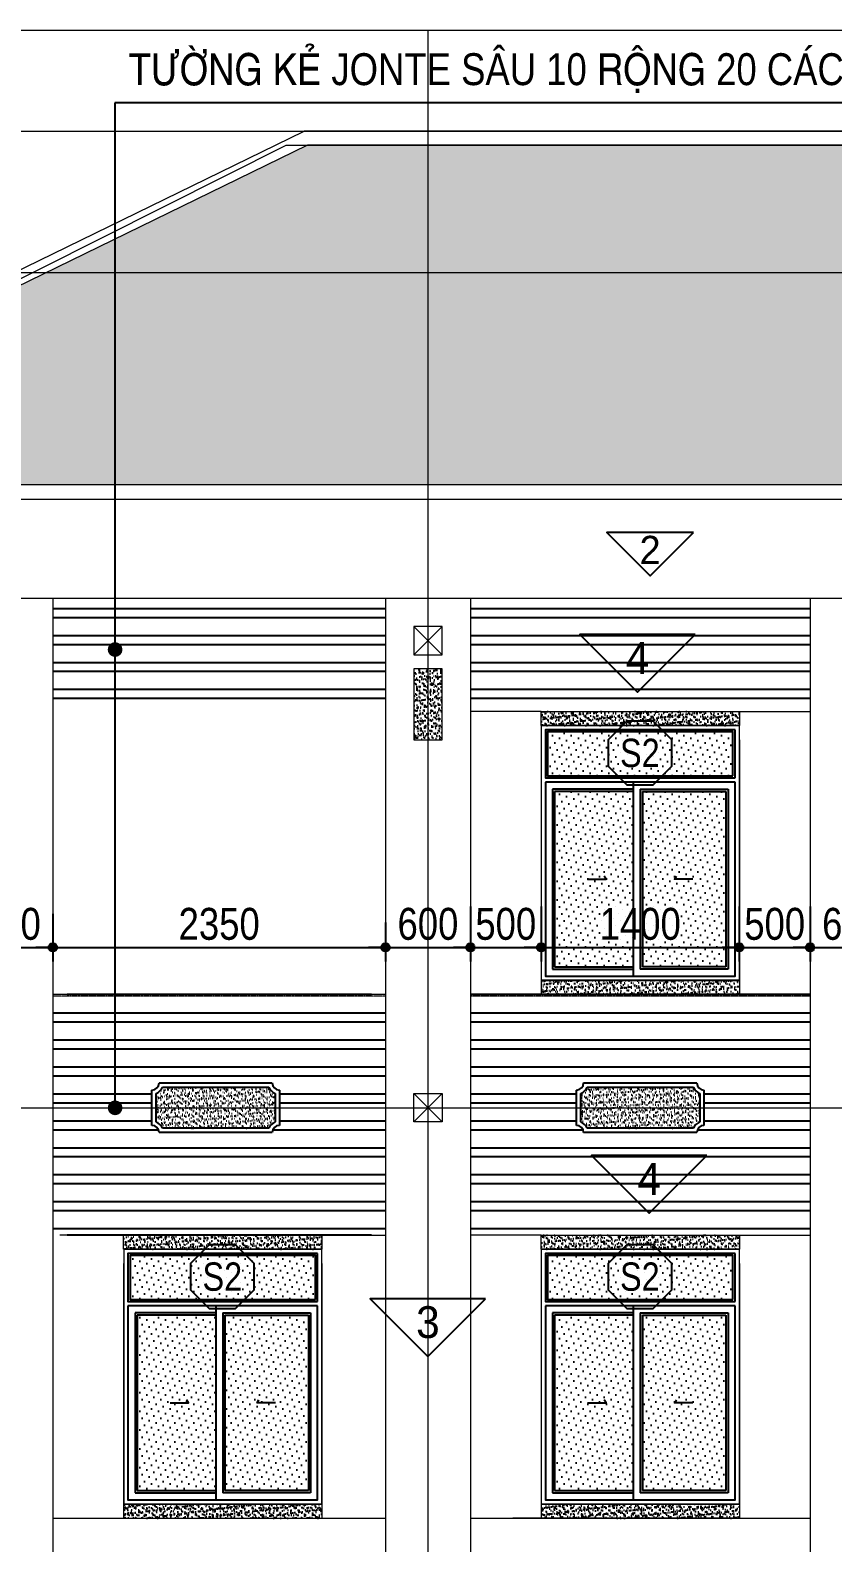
# Model space of a CAD drawing. Header units: millimetres. Extents: x 176 to 38825, y 257 to 17629.
# Drawn here: x 7695 to 13365, y 6943 to 17629 of the extents above; entities that cross this region are included whole.
import ezdxf
from ezdxf.enums import TextEntityAlignment as Align

# ---------------------------------------------------------------- set-up
doc = ezdxf.new("R2010")
doc.units = ezdxf.units.MM
doc.linetypes.add('ACAD_ISO10W100', pattern=[18, 12, -3, 0, -3])
doc.linetypes.add('HIDDEN', pattern=[0.375, 0.25, -0.125])
for name, color, linetype in [('DIM', 1, 'Continuous'), ('DOOR', 20, 'Continuous'), ('HACTH', 8, 'Continuous'), ('HATCH', 8, 'Continuous'), ('HATCHNGOI', 22, 'Continuous'), ('KINH 1', 142, 'Continuous'), ('netthay', 2, 'Continuous'), ('TAGS', 60, 'Continuous'), ('TEXT', 7, 'Continuous')]:
    doc.layers.add(name, color=color, linetype=linetype)
for name, color, linetype, lineweight in [('HIDDEN2', 250, 'HIDDEN', 5), ('NET-THAY', 2, 'Continuous', 13), ('TRUC', 24, 'Continuous', 0)]:
    doc.layers.add(name, color=color, linetype=linetype, lineweight=lineweight)
doc.styles.add('1', font='', dxfattribs={"height": 250})
doc.styles.add('AVO', font='')
doc.styles.add('HEL-CONDENSE', font='')
doc.styles.add('VNI-HELVE-CONDENSEN', font='')
doc.styles.get('1').set_extended_font_data('VNI-Helve-Condense')
doc.styles.get('AVO').set_extended_font_data('VNI-Avo')
doc.styles.get('HEL-CONDENSE').set_extended_font_data('VNI-Helve-Condense')
doc.styles.get('VNI-HELVE-CONDENSEN').set_extended_font_data('VNI-Helve-Condense')
doc.dimstyles.new('D100', dxfattribs={"dimtxt": 225, "dimasz": 1.2, "dimexe": 100, "dimexo": 0, "dimgap": 50, "dimtad": 1, "dimdec": 0, "dimzin": 13, "dimdsep": 46, "dimtxsty": 'HEL-CONDENSE', "dimblk": 'D50', "dimcen": 0, "dimclrd": 1, "dimclre": 1, "dimclrt": 7, "dimadec": 0, "dimazin": 0, "dimtfac": 1, "dimtdec": 0, "dimtmove": 0, "dimatfit": 3, "dimldrblk": 'D50', "dimfxl": 1, "dimtolj": 1, "dimtzin": 13, "dimarcsym": 0})
pattern_1 = [(180, (-156502.13, -455340), (-1e-14, -190.5), []), (180, (-156565.63, -455276.5), (-1e-14, -190.5), [])]
pattern_2 = [(37.5, (-1293097.712, -243902.06), (-1.2000235, 36.7059928), [0, -28.956, 0, -32.385, 0, -30.95625]), (7.5, (-1293097.71, -243902.06), (33.7142462, 53.7618825), [0, -15.621, 0, -26.0985, 0, -10.00125]), (327.5, (-1293121.143, -243902.06), (59.3244278, 0.10778885), [0, -9.525, 0, -34.29, 0, -44.7675]), (317.5, (-1293121.143, -243902.06), (57.266734, 16.7196992), [0, -4.7625, 0, -22.479, 0, -25.7175])]

# ---------------------------------------------------------------- blocks, each defined once
blk = doc.blocks.new('KH-CUADI')
at = {"layer": 'TAGS'}
blk.add_lwpolyline([(-124, 300), (-300, 124), (-300, -124), (-124, -300), (124, -300), (300, -124), (300, 124), (124, 300)], close=True, dxfattribs=at)
at = {"layer": 'TAGS', "style": 'VNI-HELVE-CONDENSEN'}
blk.add_attdef('D', text='', height=300, dxfattribs=at).set_placement((0, 0), align=Align.MIDDLE)
blk = doc.blocks.new('A$C5F62150E')
at = {"layer": 'KINH 1'}
h = blk.add_hatch(dxfattribs=at)
h.set_pattern_fill('DOTS', color=256, scale=750, angle=45, style=0)
h.set_pattern_definition([(45, (0, 0), (-16.5728, 49.71845), [0, -46.875])])
h.paths.add_polyline_path([(2529, 1072), (1219, 1072), (1219, 762), (2529, 762)])
h.paths.add_polyline_path([(1824, 652), (1269, 652), (1269, -588), (1824, -588)])
h.paths.add_polyline_path([(2479, 652), (1889, 652), (1889, -588), (2479, -588)])
at = {"layer": 'DOOR'}
for p, q in [((2544, 747), (2544, 1087)), ((2544, 717), (1204, 717)), ((1824, 667), (1254, 667)), ((1254, 667), (1254, -603)), ((1824, 717), (1824, -653)), ((1874, 667), (1874, -603)), ((1874, 667), (2494, 667)), ((2494, 667), (2494, -603)), ((1254, -603), (1824, -603)), ((2494, -603), (1874, -603))]:
    blk.add_line(p, q, dxfattribs=at)
at = {"layer": 'DOOR', "color": 8}
for p, q in [((1824, 652), (1269, 652)), ((1269, 652), (1269, -588)), ((1889, 652), (1889, -588)), ((1889, 652), (2479, 652)), ((2479, 652), (2479, -588)), ((1269, -588), (1824, -588)), ((2479, -588), (1889, -588))]:
    blk.add_line(p, q, dxfattribs=at)
at = {"layer": 'DOOR'}
for points in [[(2544, 1087), (1204, 1087), (1204, 747), (2544, 747)], [(1204, 717), (1204, -653), (2544, -653), (2544, 717)], [(1502, 32), (1632, 32), (1619, 53)], [(2246, 32), (2116, 32), (2129, 53)]]:
    blk.add_lwpolyline(points, dxfattribs=at)
at = {"layer": 'DOOR', "color": 8}
blk.add_lwpolyline([(2529, 762), (2529, 1072), (1219, 1072), (1219, 762), (2529, 762)], close=True, dxfattribs=at)
at = {"layer": 'NET-THAY'}
for p, q in [((1174, 1117), (2574, 1117)), ((2574, -683), (2574, 1117)), ((1174, -683), (2574, -683))]:
    blk.add_line(p, q, dxfattribs=at)
blk.add_lwpolyline([(1174, 1117), (1174, -683)], dxfattribs=at)
at = {"layer": 'TAGS', "linetype": 'Continuous'}
ref = blk.add_blockref('KH-CUADI', (1871, 924), dxfattribs=dict(at, xscale=0.75, yscale=0.75, zscale=0.75, rotation=180))
ref.add_attrib('D', 'S2', dxfattribs={"color": 7, "height": 200, "style": 'VNI-HELVE-CONDENSEN'}).set_placement((1871, 924), align=Align.MIDDLE)
blk = doc.blocks.new('D50')
at = {"layer": 'DIM'}
blk.add_hatch(color=256, dxfattribs=at).paths.add_polyline_path([(25, 0, 1), (-25, 0, 1)])
blk.add_line((25, 0), (100, 0), dxfattribs=at)
blk.add_circle((0, 0), 25, dxfattribs=at)
blk = doc.blocks.new('*D189')
at = {"layer": 'DEFPOINTS', "color": 0, "linetype": 'Continuous', "transparency": 16777216}
for p in [(7855, 11387), (7255, 11273), (7855, 11149)]:
    blk.add_point(p, dxfattribs=at)
at = {"layer": 'DIM', "color": 1, "linetype": 'Continuous', "lineweight": -2, "transparency": 16777216}
for p, q in [((7855, 11387), (7855, 11049)), ((7255, 11273), (7255, 11049)), ((7256, 11149), (7854, 11149))]:
    blk.add_line(p, q, dxfattribs=at)
at = {"layer": 'DIM', "color": 1, "linetype": 'Continuous', "lineweight": -2, "transparency": 16777216, "xscale": 1.199999999999999, "yscale": 1.199999999999999, "zscale": 1.199999999999999, "rotation": 180}
blk.add_blockref('D50', (7255, 11149), dxfattribs=at)
at = {"layer": 'DIM', "color": 1, "linetype": 'Continuous', "lineweight": -2, "transparency": 16777216, "xscale": 1.199999999999999, "yscale": 1.199999999999999, "zscale": 1.199999999999999}
blk.add_blockref('D50', (7855, 11149), dxfattribs=at)
at = {"layer": 'DIM', "color": 7, "linetype": 'Continuous', "transparency": 16777216, "insert": (7555, 11314), "char_height": 225, "attachment_point": 5, "style": 'HEL-CONDENSE'}
blk.add_mtext('\\A1;600', dxfattribs=at)
blk = doc.blocks.new('*D190')
at = {"layer": 'DEFPOINTS', "color": 0, "linetype": 'Continuous', "transparency": 16777216}
for p in [(7855, 11387), (10205, 11325), (10205, 11149)]:
    blk.add_point(p, dxfattribs=at)
at = {"layer": 'DIM', "color": 1, "linetype": 'Continuous', "lineweight": -2, "transparency": 16777216}
for p, q in [((7855, 11387), (7855, 11049)), ((10205, 11325), (10205, 11049)), ((7856, 11149), (10204, 11149))]:
    blk.add_line(p, q, dxfattribs=at)
at = {"layer": 'DIM', "color": 1, "linetype": 'Continuous', "lineweight": -2, "transparency": 16777216, "xscale": 1.199999999999999, "yscale": 1.199999999999999, "zscale": 1.199999999999999, "rotation": 180}
blk.add_blockref('D50', (7855, 11149), dxfattribs=at)
at = {"layer": 'DIM', "color": 1, "linetype": 'Continuous', "lineweight": -2, "transparency": 16777216, "xscale": 1.199999999999999, "yscale": 1.199999999999999, "zscale": 1.199999999999999}
blk.add_blockref('D50', (10205, 11149), dxfattribs=at)
at = {"layer": 'DIM', "color": 7, "linetype": 'Continuous', "transparency": 16777216, "insert": (9030, 11314), "char_height": 225, "attachment_point": 5, "style": 'HEL-CONDENSE'}
blk.add_mtext('\\A1;2350', dxfattribs=at)
blk = doc.blocks.new('*D191')
at = {"layer": 'DEFPOINTS', "color": 0, "linetype": 'Continuous', "transparency": 16777216}
for p in [(10805, 11439), (10205, 11325), (10805, 11149)]:
    blk.add_point(p, dxfattribs=at)
at = {"layer": 'DIM', "color": 1, "linetype": 'Continuous', "lineweight": -2, "transparency": 16777216}
for p, q in [((10805, 11439), (10805, 11049)), ((10205, 11325), (10205, 11049)), ((10206, 11149), (10804, 11149))]:
    blk.add_line(p, q, dxfattribs=at)
at = {"layer": 'DIM', "color": 1, "linetype": 'Continuous', "lineweight": -2, "transparency": 16777216, "xscale": 1.199999999999999, "yscale": 1.199999999999999, "zscale": 1.199999999999999, "rotation": 180}
blk.add_blockref('D50', (10205, 11149), dxfattribs=at)
at = {"layer": 'DIM', "color": 1, "linetype": 'Continuous', "lineweight": -2, "transparency": 16777216, "xscale": 1.199999999999999, "yscale": 1.199999999999999, "zscale": 1.199999999999999}
blk.add_blockref('D50', (10805, 11149), dxfattribs=at)
at = {"layer": 'DIM', "color": 7, "linetype": 'Continuous', "transparency": 16777216, "insert": (10505, 11314), "char_height": 225, "attachment_point": 5, "style": 'HEL-CONDENSE'}
blk.add_mtext('\\A1;600', dxfattribs=at)
blk = doc.blocks.new('*D192')
at = {"layer": 'DEFPOINTS', "color": 0, "linetype": 'Continuous', "transparency": 16777216}
for p in [(10805, 11439), (11305, 11439), (11305, 11149)]:
    blk.add_point(p, dxfattribs=at)
at = {"layer": 'DIM', "color": 1, "linetype": 'Continuous', "lineweight": -2, "transparency": 16777216}
for p, q in [((10805, 11439), (10805, 11049)), ((11305, 11439), (11305, 11049)), ((10806, 11149), (11304, 11149))]:
    blk.add_line(p, q, dxfattribs=at)
at = {"layer": 'DIM', "color": 1, "linetype": 'Continuous', "lineweight": -2, "transparency": 16777216, "xscale": 1.199999999999999, "yscale": 1.199999999999999, "zscale": 1.199999999999999, "rotation": 180}
blk.add_blockref('D50', (10805, 11149), dxfattribs=at)
at = {"layer": 'DIM', "color": 1, "linetype": 'Continuous', "lineweight": -2, "transparency": 16777216, "xscale": 1.199999999999999, "yscale": 1.199999999999999, "zscale": 1.199999999999999}
blk.add_blockref('D50', (11305, 11149), dxfattribs=at)
at = {"layer": 'DIM', "color": 7, "linetype": 'Continuous', "transparency": 16777216, "insert": (11055, 11314), "char_height": 225, "attachment_point": 5, "style": 'HEL-CONDENSE'}
blk.add_mtext('\\A1;500', dxfattribs=at)
blk = doc.blocks.new('*D193')
at = {"layer": 'DEFPOINTS', "color": 0, "linetype": 'Continuous', "transparency": 16777216}
for p in [(11305, 11439), (12705, 11439), (12705, 11149)]:
    blk.add_point(p, dxfattribs=at)
at = {"layer": 'DIM', "color": 1, "linetype": 'Continuous', "lineweight": -2, "transparency": 16777216}
for p, q in [((11305, 11439), (11305, 11049)), ((12705, 11439), (12705, 11049)), ((11306, 11149), (12704, 11149))]:
    blk.add_line(p, q, dxfattribs=at)
at = {"layer": 'DIM', "color": 1, "linetype": 'Continuous', "lineweight": -2, "transparency": 16777216, "xscale": 1.199999999999999, "yscale": 1.199999999999999, "zscale": 1.199999999999999, "rotation": 180}
blk.add_blockref('D50', (11305, 11149), dxfattribs=at)
at = {"layer": 'DIM', "color": 1, "linetype": 'Continuous', "lineweight": -2, "transparency": 16777216, "xscale": 1.199999999999999, "yscale": 1.199999999999999, "zscale": 1.199999999999999}
blk.add_blockref('D50', (12705, 11149), dxfattribs=at)
at = {"layer": 'DIM', "color": 7, "linetype": 'Continuous', "transparency": 16777216, "insert": (12005, 11314), "char_height": 225, "attachment_point": 5, "style": 'HEL-CONDENSE'}
blk.add_mtext('\\A1;1400', dxfattribs=at)
blk = doc.blocks.new('*D194')
at = {"layer": 'DEFPOINTS', "color": 0, "linetype": 'Continuous', "transparency": 16777216}
for p in [(12705, 11439), (13205, 11439), (13205, 11149)]:
    blk.add_point(p, dxfattribs=at)
at = {"layer": 'DIM', "color": 1, "linetype": 'Continuous', "lineweight": -2, "transparency": 16777216}
for p, q in [((12705, 11439), (12705, 11049)), ((13205, 11439), (13205, 11049)), ((12706, 11149), (13204, 11149))]:
    blk.add_line(p, q, dxfattribs=at)
at = {"layer": 'DIM', "color": 1, "linetype": 'Continuous', "lineweight": -2, "transparency": 16777216, "xscale": 1.199999999999999, "yscale": 1.199999999999999, "zscale": 1.199999999999999, "rotation": 180}
blk.add_blockref('D50', (12705, 11149), dxfattribs=at)
at = {"layer": 'DIM', "color": 1, "linetype": 'Continuous', "lineweight": -2, "transparency": 16777216, "xscale": 1.199999999999999, "yscale": 1.199999999999999, "zscale": 1.199999999999999}
blk.add_blockref('D50', (13205, 11149), dxfattribs=at)
at = {"layer": 'DIM', "color": 7, "linetype": 'Continuous', "transparency": 16777216, "insert": (12955, 11314), "char_height": 225, "attachment_point": 5, "style": 'HEL-CONDENSE'}
blk.add_mtext('\\A1;500', dxfattribs=at)
blk = doc.blocks.new('*D195')
at = {"layer": 'DEFPOINTS', "color": 0, "linetype": 'Continuous', "transparency": 16777216}
for p in [(13205, 11439), (13805, 11439), (13805, 11149)]:
    blk.add_point(p, dxfattribs=at)
at = {"layer": 'DIM', "color": 1, "linetype": 'Continuous', "lineweight": -2, "transparency": 16777216}
for p, q in [((13205, 11439), (13205, 11049)), ((13805, 11439), (13805, 11049)), ((13206, 11149), (13804, 11149))]:
    blk.add_line(p, q, dxfattribs=at)
at = {"layer": 'DIM', "color": 1, "linetype": 'Continuous', "lineweight": -2, "transparency": 16777216, "xscale": 1.199999999999999, "yscale": 1.199999999999999, "zscale": 1.199999999999999, "rotation": 180}
blk.add_blockref('D50', (13205, 11149), dxfattribs=at)
at = {"layer": 'DIM', "color": 1, "linetype": 'Continuous', "lineweight": -2, "transparency": 16777216, "xscale": 1.199999999999999, "yscale": 1.199999999999999, "zscale": 1.199999999999999}
blk.add_blockref('D50', (13805, 11149), dxfattribs=at)
at = {"layer": 'DIM', "color": 7, "linetype": 'Continuous', "transparency": 16777216, "insert": (13505, 11314), "char_height": 225, "attachment_point": 5, "style": 'HEL-CONDENSE'}
blk.add_mtext('\\A1;600', dxfattribs=at)
blk = doc.blocks.new('TUONG-NAM')
at = {"layer": 'TAGS'}
blk.add_lwpolyline([(-453, -453), (453, -453), (0, 0)], close=True, dxfattribs=at)
at = {"layer": 'TAGS', "linetype": 'Continuous', "style": 'AVO'}
blk.add_attdef('KH-TUONG', text='', height=250, dxfattribs=at).set_placement((0, -269), align=Align.MIDDLE_CENTER)
blk = doc.blocks.new('*D257')
at = {"layer": 'DEFPOINTS', "color": 0, "linetype": 'Continuous', "transparency": 16777216}
for p in [(9654, 16816), (6246, 14647), (3555, 14416), (4733, 14416), (16205, 14416)]:
    blk.add_point(p, dxfattribs=at)
at = {"layer": 'DIM', "color": 1, "linetype": 'Continuous', "lineweight": -2, "transparency": 16777216}
blk.add_arc((4733, 14416), 1530, 0.0449, 25.9551, dxfattribs=at)
at = {"layer": 'DIM', "color": 1, "linetype": 'Continuous', "lineweight": -2, "transparency": 16777216, "xscale": 1.199999999999999, "yscale": 1.199999999999999, "zscale": 1.199999999999999}
for p, rotation in [((6108, 15087), 115.9775297945431), ((6263, 14416), 270.0224702054559)]:
    blk.add_blockref('D50', p, dxfattribs=dict(at, rotation=rotation))
at = {"layer": 'DIM', "color": 7, "linetype": 'Continuous', "transparency": 16777216, "insert": (6385, 14798), "char_height": 225, "attachment_point": 5, "rotation": 283, "style": 'HEL-CONDENSE'}
blk.add_mtext('\\A1;26°', dxfattribs=at)

msp = doc.modelspace()

# ---------------------------------------------------------------- hatches: boundary and pattern name
at = {"layer": 'DIM', "linetype": 'ByBlock'}
for points in [[(8346.939, 13253.445, 1), (8242.419, 13253.445, 1)], [(8346.939, 10015.624, 1), (8242.419, 10015.624, 1)]]:
    msp.add_hatch(color=1, dxfattribs=at).paths.add_polyline_path(points)
at = {"layer": 'HACTH'}
h = msp.add_hatch(dxfattribs=at)
h.set_pattern_fill('ANSI32', color=256, scale=20, angle=135, style=0)
h.set_pattern_definition(pattern_1)
h.paths.add_polyline_path([(10805.168, 12816.449), (13205.168, 12816.449), (13205.168, 13616.449), (10805.168, 13616.449)])
h.paths.add_polyline_path([(7855.168, 12816.449), (10205.168, 12816.449), (10205.168, 13616.449), (7855.168, 13616.449)])
h.paths.add_polyline_path([(4905.168, 12816.449), (7255.168, 12816.449), (7255.168, 13616.449), (4905.168, 13616.449)])
h = msp.add_hatch(dxfattribs=at)
h.set_pattern_fill('ANSI32', color=256, scale=20, angle=135, style=0)
h.set_pattern_definition(pattern_1)
h.paths.add_polyline_path([(7255.168, 10816.449), (4905.168, 10816.449), (4905.168, 10016.449), (5655.168, 10016.449), (5655.168, 10141.449, 0.414213562), (5705.168, 10191.449), (6505.168, 10191.449, 0.414213562), (6555.168, 10141.449), (6555.168, 10016.449), (7255.168, 10016.449)])
h.paths.add_polyline_path([(10205.168, 10804.568), (7855.168, 10804.568), (7855.168, 10016.449), (8555.168, 10016.449), (8555.168, 10141.449, 0.414213562), (8605.168, 10191.449), (9405.168, 10191.449, 0.414213562), (9455.168, 10141.449), (9455.168, 10016.449), (10205.168, 10016.449)])
h.paths.add_polyline_path([(13205.168, 10804.568), (10805.168, 10804.568), (10805.168, 10016.449), (11555.168, 10016.449), (11555.168, 10141.449, 0.414213562), (11605.168, 10191.449), (12405.168, 10191.449, 0.414213562), (12455.168, 10141.449), (12455.168, 10016.449), (13205.168, 10016.449)])
h.paths.add_polyline_path([(16205.168, 10816.449), (13805.168, 10816.449), (13805.168, 10016.449), (14555.168, 10016.449), (14555.168, 10141.449, 0.414213562), (14605.168, 10191.449), (15405.168, 10191.449, 0.414213562), (15455.168, 10141.449), (15455.168, 10016.449), (16205.168, 10016.449), (16205.168, 10416.449)])
h.paths.add_polyline_path([(18705.168, 10816.449), (16805.168, 10816.449), (16805.168, 10416.449), (16805.168, 10016.449), (17305.168, 10016.449), (17305.168, 10141.449, 0.414213562), (17355.168, 10191.449), (18155.168, 10191.449, 0.414213562), (18205.168, 10141.449), (18205.168, 10016.449), (18705.168, 10016.449), (18705.168, 10416.449)])
h.paths.add_polyline_path([(25205.168, 10816.449), (23305.168, 10816.449), (23305.168, 10016.449), (23805.168, 10016.449), (23805.168, 10141.449, 0.414213562), (23855.168, 10191.449), (24655.168, 10191.449, 0.414213562), (24705.168, 10141.449), (24705.168, 10016.449), (25205.168, 10016.449)])
h.paths.add_polyline_path([(28205.168, 10816.449), (25805.168, 10816.449), (25805.168, 10016.449), (26555.168, 10016.449), (26555.168, 10141.449, 0.414213562), (26605.168, 10191.449), (27405.168, 10191.449, 0.414213562), (27455.168, 10141.449), (27455.168, 10016.449), (28205.168, 10016.449)])
h.paths.add_polyline_path([(31205.168, 10804.568), (28805.168, 10804.568), (28805.168, 10016.449), (29555.168, 10016.449), (29555.168, 10141.449, 0.414213562), (29605.168, 10191.449), (30405.168, 10191.449, 0.414213562), (30455.168, 10141.449), (30455.168, 10016.449), (31205.168, 10016.449)])
edge = h.paths.add_edge_path()
edge.add_line((28805.168, 9116.449), (31205.168, 9116.449))
edge.add_line((31205.168, 9116.449), (31205.168, 10016.449))
edge.add_line((31205.168, 10016.449), (30455.168, 10016.449))
edge.add_line((30455.168, 10016.449), (30455.168, 9891.449))
edge.add_arc((30455.168, 9841.449), 50, 90, 180)
edge.add_line((30405.168, 9841.449), (29605.168, 9841.449))
edge.add_arc((29555.168, 9841.449), 50, 0, 90)
edge.add_line((29555.168, 9891.449), (29555.168, 10016.449))
edge.add_line((29555.168, 10016.449), (28805.168, 10016.449))
edge.add_line((28805.168, 10016.449), (28805.168, 9116.449))
edge = h.paths.add_edge_path()
edge.add_line((25805.168, 9116.449), (28205.168, 9116.449))
edge.add_line((28205.168, 9116.449), (28205.168, 10016.449))
edge.add_line((28205.168, 10016.449), (27455.168, 10016.449))
edge.add_line((27455.168, 10016.449), (27455.168, 9891.449))
edge.add_arc((27455.168, 9841.449), 50, 90, 180)
edge.add_line((27405.168, 9841.449), (26605.168, 9841.449))
edge.add_arc((26555.168, 9841.449), 50, 0, 90)
edge.add_line((26555.168, 9891.449), (26555.168, 10016.449))
edge.add_line((26555.168, 10016.449), (25805.168, 10016.449))
edge.add_line((25805.168, 10016.449), (25805.168, 9116.449))
edge = h.paths.add_edge_path()
edge.add_line((23305.168, 9116.449), (25205.168, 9116.449))
edge.add_line((25205.168, 9116.449), (25205.168, 10016.449))
edge.add_line((25205.168, 10016.449), (24705.168, 10016.449))
edge.add_line((24705.168, 10016.449), (24705.168, 9891.449))
edge.add_arc((24705.168, 9841.449), 50, 90, 180)
edge.add_line((24655.168, 9841.449), (23855.168, 9841.449))
edge.add_arc((23805.168, 9841.449), 50, 0, 90)
edge.add_line((23805.168, 9891.449), (23805.168, 10016.449))
edge.add_line((23805.168, 10016.449), (23305.168, 10016.449))
edge.add_line((23305.168, 10016.449), (23305.168, 9116.449))
edge = h.paths.add_edge_path()
edge.add_line((16805.168, 9116.449), (18705.168, 9116.449))
edge.add_line((18705.168, 9116.449), (18705.168, 10016.449))
edge.add_line((18705.168, 10016.449), (18205.168, 10016.449))
edge.add_line((18205.168, 10016.449), (18205.168, 9891.449))
edge.add_arc((18205.168, 9841.449), 50, 90, 180)
edge.add_line((18155.168, 9841.449), (17355.168, 9841.449))
edge.add_arc((17305.168, 9841.449), 50, 0, 90)
edge.add_line((17305.168, 9891.449), (17305.168, 10016.449))
edge.add_line((17305.168, 10016.449), (16805.168, 10016.449))
edge.add_line((16805.168, 10016.449), (16805.168, 9116.449))
edge = h.paths.add_edge_path()
edge.add_line((13805.168, 9116.449), (16205.168, 9116.449))
edge.add_line((16205.168, 9116.449), (16205.168, 10016.449))
edge.add_line((16205.168, 10016.449), (15455.168, 10016.449))
edge.add_line((15455.168, 10016.449), (15455.168, 9891.449))
edge.add_arc((15455.168, 9841.449), 50, 90, 180)
edge.add_line((15405.168, 9841.449), (14605.168, 9841.449))
edge.add_arc((14555.168, 9841.449), 50, 0, 90)
edge.add_line((14555.168, 9891.449), (14555.168, 10016.449))
edge.add_line((14555.168, 10016.449), (13805.168, 10016.449))
edge.add_line((13805.168, 10016.449), (13805.168, 9116.449))
edge = h.paths.add_edge_path()
edge.add_line((10805.168, 9116.449), (13205.168, 9116.449))
edge.add_line((13205.168, 9116.449), (13205.168, 10016.449))
edge.add_line((13205.168, 10016.449), (12455.168, 10016.449))
edge.add_line((12455.168, 10016.449), (12455.168, 9891.449))
edge.add_arc((12455.168, 9841.449), 50, 90, 180)
edge.add_line((12405.168, 9841.449), (11605.168, 9841.449))
edge.add_arc((11555.168, 9841.449), 50, 0, 90)
edge.add_line((11555.168, 9891.449), (11555.168, 10016.449))
edge.add_line((11555.168, 10016.449), (10805.168, 10016.449))
edge.add_line((10805.168, 10016.449), (10805.168, 9116.449))
edge = h.paths.add_edge_path()
edge.add_line((7855.168, 9116.449), (10205.168, 9116.449))
edge.add_line((10205.168, 9116.449), (10205.168, 10016.449))
edge.add_line((10205.168, 10016.449), (9455.168, 10016.449))
edge.add_line((9455.168, 10016.449), (9455.168, 9891.449))
edge.add_arc((9455.168, 9841.449), 50, 90, 180)
edge.add_line((9405.168, 9841.449), (8605.168, 9841.449))
edge.add_arc((8555.168, 9841.449), 50, 0, 90)
edge.add_line((8555.168, 9891.449), (8555.168, 10016.449))
edge.add_line((8555.168, 10016.449), (7855.168, 10016.449))
edge.add_line((7855.168, 10016.449), (7855.168, 9116.449))
edge = h.paths.add_edge_path()
edge.add_line((4905.168, 9116.449), (7255.168, 9116.449))
edge.add_line((7255.168, 9116.449), (7255.168, 10016.449))
edge.add_line((7255.168, 10016.449), (6555.168, 10016.449))
edge.add_line((6555.168, 10016.449), (6555.168, 9891.449))
edge.add_arc((6555.168, 9841.449), 50, 90, 180)
edge.add_line((6505.168, 9841.449), (5705.168, 9841.449))
edge.add_arc((5655.168, 9841.449), 50, 0, 90)
edge.add_line((5655.168, 9891.449), (5655.168, 10016.449))
edge.add_line((5655.168, 10016.449), (4905.168, 10016.449))
edge.add_line((4905.168, 10016.449), (4905.168, 9116.449))
at = {"layer": 'HATCH'}
h = msp.add_hatch(dxfattribs=at)
h.set_pattern_fill('AR-SAND', color=256, scale=0.75, style=0)
h.set_pattern_definition(pattern_2)
h.paths.add_polyline_path([(10405.168, 12616.449), (10605.168, 12616.449), (10605.168, 13116.449), (10405.168, 13116.449)])
h = msp.add_hatch(dxfattribs=at)
h.set_pattern_fill('AR-SAND', color=256, scale=0.75, style=0)
h.set_pattern_definition(pattern_2)
h.paths.add_polyline_path([(11305.168, 12816.449), (12705.168, 12816.449), (12705.168, 12716.449), (11305.168, 12716.449)])
h = msp.add_hatch(dxfattribs=at)
h.set_pattern_fill('AR-SAND', color=256, scale=0.75, style=0)
h.set_pattern_definition(pattern_2)
h.paths.add_polyline_path([(12705.168, 10916.449), (11305.168, 10916.449), (11305.168, 10816.449), (12705.168, 10816.449)])
h = msp.add_hatch(dxfattribs=at)
h.set_pattern_fill('AR-SAND', color=256, scale=0.75, style=0)
h.set_pattern_definition(pattern_2)
h.paths.add_polyline_path([(8629.33, 10161.449, -0.203231357), (8585.168, 10117.287), (8585.168, 9915.611, -0.203231357), (8629.33, 9871.449), (9381.006, 9871.449, -0.203231357), (9425.168, 9915.611), (9425.168, 10117.287, -0.203231357), (9381.006, 10161.449)])
h = msp.add_hatch(dxfattribs=at)
h.set_pattern_fill('AR-SAND', color=256, scale=0.75, style=0)
h.set_pattern_definition(pattern_2)
h.paths.add_polyline_path([(11629.33, 10161.449, -0.203231357), (11585.168, 10117.287), (11585.168, 9915.611, -0.203231357), (11629.33, 9871.449), (12381.006, 9871.449, -0.203231357), (12425.168, 9915.611), (12425.168, 10117.287, -0.203231357), (12381.006, 10161.449)])
h = msp.add_hatch(dxfattribs=at)
h.set_pattern_fill('AR-SAND', color=256, scale=0.75, style=0)
h.set_pattern_definition(pattern_2)
h.paths.add_polyline_path([(8355.168, 9116.449), (9755.168, 9116.449), (9755.168, 9016.449), (8355.168, 9016.449)])
h = msp.add_hatch(dxfattribs=at)
h.set_pattern_fill('AR-SAND', color=256, scale=0.75, style=0)
h.set_pattern_definition(pattern_2)
h.paths.add_polyline_path([(11305.168, 9116.449), (12705.168, 9116.449), (12705.168, 9016.449), (11305.168, 9016.449)])
h = msp.add_hatch(dxfattribs=at)
h.set_pattern_fill('AR-SAND', color=256, scale=0.75, style=0)
h.set_pattern_definition(pattern_2)
h.paths.add_polyline_path([(9755.168, 7216.449), (8355.168, 7216.449), (8355.168, 7116.449), (9755.168, 7116.449)])
h = msp.add_hatch(dxfattribs=at)
h.set_pattern_fill('AR-SAND', color=256, scale=0.75, style=0)
h.set_pattern_definition(pattern_2)
h.paths.add_polyline_path([(12705.168, 7216.449), (11305.168, 7216.449), (11305.168, 7116.449), (12705.168, 7116.449)])
at = {"layer": 'HATCHNGOI'}
h = msp.add_hatch(dxfattribs=at)
h.set_pattern_fill('AR-RSHKE', color=14, scale=15, angle=180, style=0)
h.set_pattern_definition([(180, (-1038777.03, 324457.96), (-382.5, -180), [90, -75, 105, -45, 135, -60]), (180, (-1038867.03, 324450.46), (-382.5, -180), [75, -285, 60, -90]), (180, (-1039047.03, 324469.21), (-382.5, -180), [45, -465]), (270, (-1038777.03, 324457.96), (127.5, -180), [172.5, -547.5]), (270, (-1038867.03, 324457.96), (127.5, -180), [168.75, -551.25]), (270, (-1038942.03, 324457.96), (127.5, -180), [157.5, -562.5]), (270, (-1039047.03, 324469.21), (127.5, -180), [172.5, -547.5]), (270, (-1039092.03, 324469.21), (127.5, -180), [172.5, -547.5]), (270, (-1039227.03, 324457.96), (127.5, -180), [165, -555])])
h.paths.add_polyline_path([(37277.05, 14416.449), (32356.321, 16816.449), (9654.014, 16816.449), (4733.285, 14416.449)])

# ---------------------------------------------------------------- linework, layer by layer
at = {"layer": 'HACTH'}
for points in [[(10105.168, 10816.449), (7955.168, 10816.449)], [(13205.168, 10816.449), (10805.168, 10816.449)], [(10105.168, 9116.449), (7955.168, 9116.449)]]:
    msp.add_lwpolyline(points, dxfattribs=at)
at = {"layer": 'HIDDEN2'}
for p, q in [((10205.168, 10804.568), (7855.168, 10804.568)), ((13205.168, 10804.568), (10805.168, 10804.568))]:
    msp.add_line(p, q, dxfattribs=at)
for points in [[(10005.168, 10816.449), (7855.168, 10816.449)], [(13205.168, 10816.449), (10805.168, 10816.449)]]:
    msp.add_lwpolyline(points, dxfattribs=at)
at = {"layer": 'NET-THAY'}
for p, q in [((4505.168, 14416.449), (9630.927, 16916.449)), ((16205.168, 14416.449), (3555.168, 14416.449)), ((3605.168, 13616.449), (16205.168, 13616.449)), ((11305.168, 12816.449), (10805.168, 12816.449)), ((12705.168, 12816.449), (13205.168, 12816.449)), ((10205.168, 10816.449), (7855.168, 10816.449)), ((13205.168, 10816.449), (10805.168, 10816.449)), ((8355.168, 9116.449), (7905.168, 9116.449)), ((9755.168, 9116.449), (10205.168, 9116.449)), ((11305.168, 9116.449), (10805.168, 9116.449)), ((12705.168, 9116.449), (13205.168, 9116.449))]:
    msp.add_line(p, q, dxfattribs=at)
for points in [[(16205.168, 16916.449), (9630.927, 16916.449)], [(4727.902, 14416.449), (9504.488, 16816.449), (32356.321, 16816.449), (37277.05, 14416.449)], [(37277.05, 14416.449), (32356.321, 16816.449), (9654.014, 16816.449), (4733.285, 14416.449)], [(3605.168, 14316.449), (38405.168, 14316.449)], [(7855.168, 13616.449), (7855.168, 4316.449)], [(10205.168, 13616.449), (10205.168, 4316.449)], [(10805.168, 13616.449), (10805.168, 4316.449)], [(13205.168, 13616.449), (13205.168, 4316.449)], [(10605.168, 13416.449), (10405.168, 13416.449), (10405.168, 13216.449), (10605.168, 13216.449), (10605.168, 13416.449)], [(10405.168, 13416.449), (10605.168, 13216.449)], [(10605.168, 13416.449), (10405.168, 13216.449)], [(10605.168, 13116.449), (10405.168, 13116.449), (10405.168, 12616.449), (10605.168, 12616.449), (10605.168, 13116.449)], [(12705.168, 12716.449), (11305.168, 12716.449)], [(11305.168, 12616.449), (11305.168, 10816.449)], [(12705.168, 12616.449), (12705.168, 10816.449)], [(12705.168, 10916.449), (11305.168, 10916.449)], [(12705.168, 10816.449), (11305.168, 10816.449)], [(10405.168, 10116.449), (10605.168, 10116.449), (10605.168, 9916.449), (10405.168, 9916.449), (10405.168, 10116.449)], [(10605.168, 10116.449), (10405.168, 9916.449)], [(10405.168, 10116.449), (10605.168, 9916.449)], [(9755.168, 9016.449), (8355.168, 9016.449)], [(12705.168, 9016.449), (11305.168, 9016.449)], [(8355.168, 8916.449), (8355.168, 7116.449)], [(9755.168, 8916.449), (9755.168, 7116.449)], [(11305.168, 8916.449), (11305.168, 7116.449)], [(12705.168, 8916.449), (12705.168, 7116.449)], [(9755.168, 7216.449), (8355.168, 7216.449)], [(12705.168, 7216.449), (11305.168, 7216.449)], [(7855.168, 7116.449), (10205.168, 7116.449)], [(10805.168, 7116.449), (13205.168, 7116.449)], [(12705.168, 7116.449), (11105.168, 7116.449)]]:
    msp.add_lwpolyline(points, dxfattribs=at)
for points in [[(11305.168, 12816.449), (12705.168, 12816.449), (12705.168, 12716.449), (11305.168, 12716.449)], [(8355.168, 9116.449), (9755.168, 9116.449), (9755.168, 9016.449), (8355.168, 9016.449)], [(11305.168, 9116.449), (12705.168, 9116.449), (12705.168, 9016.449), (11305.168, 9016.449)]]:
    msp.add_lwpolyline(points, close=True, dxfattribs=at)
at = {"layer": 'netthay'}
for points in [[(8605.168, 10191.449), (9405.168, 10191.449)], [(8629.33, 10161.449), (9381.006, 10161.449)], [(11605.168, 10191.449), (12405.168, 10191.449)], [(11629.33, 10161.449), (12381.006, 10161.449)], [(8555.168, 9891.449), (8555.168, 10141.449)], [(8585.168, 9915.611), (8585.168, 10117.287)], [(9425.168, 10117.287), (9425.168, 9915.611)], [(9455.168, 10141.449), (9455.168, 9891.449)], [(11555.168, 9891.449), (11555.168, 10141.449)], [(11585.168, 9915.611), (11585.168, 10117.287)], [(12425.168, 10117.287), (12425.168, 9915.611)], [(12455.168, 10141.449), (12455.168, 9891.449)], [(9405.168, 9841.449), (8605.168, 9841.449)], [(9381.006, 9871.449), (8629.33, 9871.449)], [(12405.168, 9841.449), (11605.168, 9841.449)], [(12381.006, 9871.449), (11629.33, 9871.449)]]:
    msp.add_lwpolyline(points, dxfattribs=at)
for centre, radius, start, end in [((8555.168, 10191.449), 50, 270, 0), ((8555.168, 10191.449), 80, 292.0243128, 337.9756872), ((9455.168, 10191.449), 80, 202.0243128, 247.9756872), ((9455.168, 10191.449), 50, 180, 270), ((11555.168, 10191.449), 50, 270, 0), ((11555.168, 10191.449), 80, 292.0243128, 337.9756872), ((12455.168, 10191.449), 80, 202.0243128, 247.9756872), ((12455.168, 10191.449), 50, 180, 270), ((8555.168, 9841.449), 50, 0, 90), ((8555.168, 9841.449), 80, 22.0243128, 67.9756872), ((9455.168, 9841.449), 80, 112.0243128, 157.9756872), ((9455.168, 9841.449), 50, 90, 180), ((11555.168, 9841.449), 50, 0, 90), ((11555.168, 9841.449), 80, 22.0243128, 67.9756872), ((12455.168, 9841.449), 80, 112.0243128, 157.9756872), ((12455.168, 9841.449), 50, 90, 180)]:
    msp.add_arc(centre, radius, start, end, dxfattribs=at)
at = {"layer": 'TEXT'}
for points in [[(15849.243, 17116.381), (8293.743, 17116.381), (8293.743, 17116.381)], [(8293.743, 17116.381), (8293.743, 10016.449)]]:
    msp.add_lwpolyline(points, dxfattribs=at)
at = {"layer": 'TRUC', "linetype": 'ACAD_ISO10W100', "ltscale": 0.2}
for points in [[(3256.934, 17629.104), (38725.372, 17629.104)], [(10505.168, 17629.104), (10505.168, 3266.449)], [(3256.934, 16916.449), (38725.372, 16916.449)], [(3256.934, 15916.449), (38725.372, 15916.449)], [(3256.934, 13616.449), (38725.372, 13616.449)], [(3256.934, 10016.449), (38725.372, 10016.449)]]:
    msp.add_lwpolyline(points, dxfattribs=at)
msp.add_lwpolyline([(3256.934, 17629.104), (38725.372, 17629.104), (38725.372, 3266.449), (3256.934, 3266.449)], close=True, dxfattribs=at)

# ---------------------------------------------------------------- block references
at = {"layer": 'DOOR'}
for p in [(10131.272, 11599.221), (7181.272, 7899.221), (10131.272, 7899.221)]:
    msp.add_blockref('A$C5F62150E', p, dxfattribs=at)
at = {"layer": 'TAGS', "linetype": 'Continuous'}
ref = msp.add_blockref('TUONG-NAM', (12075.07, 13775.21), dxfattribs=dict(at, xscale=0.6749999998137355, yscale=0.6750000000174623, zscale=0.675, rotation=180))
ref.add_attrib('KH-TUONG', '2', dxfattribs={"color": 7, "linetype": 'Continuous', "height": 200, "style": 'AVO'}).set_placement((12074.737, 13956.975), align=Align.MIDDLE_CENTER)
ref = msp.add_blockref('TUONG-NAM', (11986.449, 12951.436), dxfattribs=dict(at, xscale=0.8999999999068677, yscale=0.9000000000232831, zscale=0.9, rotation=180))
ref.add_attrib('KH-TUONG', '4', dxfattribs={"color": 7, "linetype": 'Continuous', "height": 225, "style": 'AVO'}).set_placement((11986.004, 13193.79), align=Align.MIDDLE_CENTER)
ref = msp.add_blockref('TUONG-NAM', (12067.659, 9270.495), dxfattribs=dict(at, xscale=0.8999999999068677, yscale=0.9000000000232831, zscale=0.9, rotation=180))
ref.add_attrib('KH-TUONG', '4', dxfattribs={"color": 7, "linetype": 'Continuous', "height": 225, "style": 'AVO'}).set_placement((12067.214, 9512.849), align=Align.MIDDLE_CENTER)
ref = msp.add_blockref('TUONG-NAM', (10505.168, 8259.108), dxfattribs=dict(at, xscale=0.8999999999068677, yscale=0.9000000000232831, zscale=0.9, rotation=180))
ref.add_attrib('KH-TUONG', '3', dxfattribs={"color": 7, "linetype": 'Continuous', "height": 225, "style": 'AVO'}).set_placement((10504.723, 8501.462), align=Align.MIDDLE_CENTER)

# ---------------------------------------------------------------- texts
at = {"layer": 'TEXT', "insert": (12067.957, 17466.552), "char_height": 225, "attachment_point": 2, "style": '1'}
msp.add_mtext('TÖÔØNG KEÛ JONTE SAÂU 10 ROÄNG 20 CAÙCH KHOAÛNG 100mm', dxfattribs=at)

# ---------------------------------------------------------------- dimensions: what is measured, and where the dimension line sits
at = {"layer": 'DIM', "linetype": 'Continuous'}
dim = msp.add_angular_dim_2l(base=(6245.729, 14646.985), line1=((16205.168, 14416.449), (3555.168, 14416.449)), line2=((9654.014, 16816.449), (4733.285, 14416.449)), dimstyle='D100', dxfattribs=at)
dim.commit()
dim.dimension.update_dxf_attribs({"geometry": '*D257', "text_midpoint": (6384.66, 14797.699)})
for base, p1, p2, picture, middle in [((7855.168, 11149.083), (7255.168, 11273.228), (7855.168, 11387.028), '*D189', (7555.168, 11313.983)), ((10205.168, 11149.083), (7855.168, 11387.028), (10205.168, 11324.957), '*D190', (9030.168, 11313.983)), ((10805.168, 11149.083), (10205.168, 11324.957), (10805.168, 11438.758), '*D191', (10505.168, 11313.983)), ((12705.168, 11149.083), (11305.168, 11438.758), (12705.168, 11438.758), '*D193', (12005.168, 11313.983)), ((13805.168, 11149.083), (13205.168, 11438.758), (13805.168, 11438.758), '*D195', (13505.168, 11313.983))]:
    dim = msp.add_linear_dim(base=base, p1=p1, p2=p2, dimstyle='D100', override={"dimtmove": 1}, dxfattribs=at)
    dim.commit()
    dim.dimension.update_dxf_attribs({"geometry": picture, "text_midpoint": middle})
for base, p1, p2, picture, middle in [((11305.168, 11149.083), (10805.168, 11438.758), (11305.168, 11438.758), '*D192', (11055.168, 11149.083)), ((13205.168, 11149.083), (12705.168, 11438.758), (13205.168, 11438.758), '*D194', (12955.168, 11149.083))]:
    dim = msp.add_linear_dim(base=base, p1=p1, p2=p2, dimstyle='D100', override={"dimtmove": 1}, dxfattribs=at)
    dim.commit()
    dim.dimension.update_dxf_attribs({"geometry": picture, "text_midpoint": middle, "dimtype": 160})

doc.saveas('drawing.dxf')
